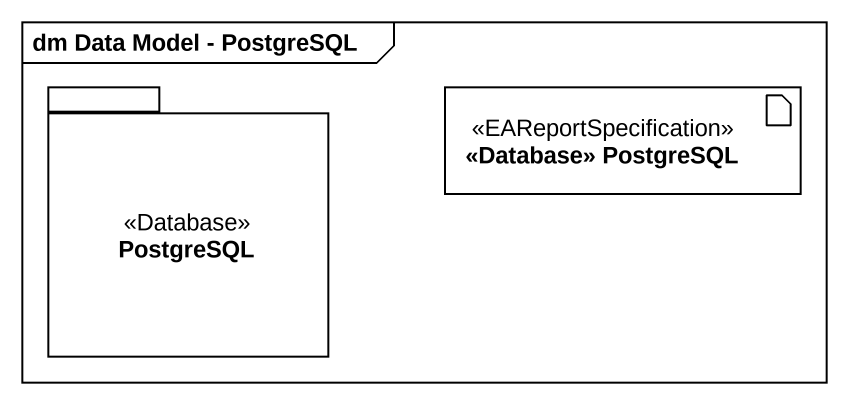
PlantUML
@startuml
mainframe dm Data Model - PostgreSQL
package PostgreSQL <<Database>> {
}
artifact "<<Database>> PostgreSQL" as Database_PostgreSQL <<EAReportSpecification>>
@enduml
